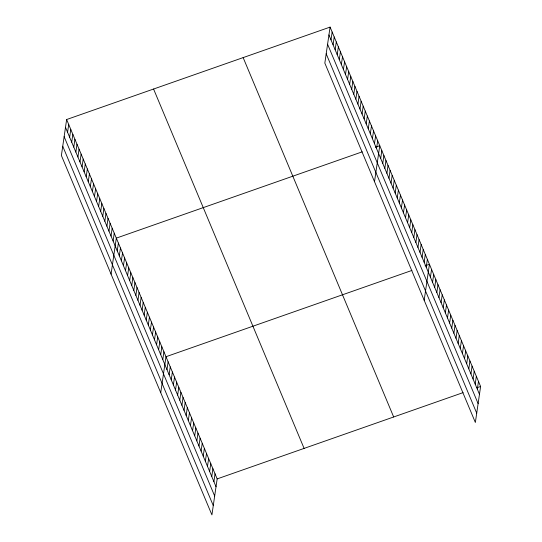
<?xml version="1.0" encoding="UTF-8"?>
<svg xmlns="http://www.w3.org/2000/svg" width="542" height="542" viewBox="0 0 542 542"><rect width="100%" height="100%" fill="white"/><g stroke="black" fill="none" stroke-linecap="round" stroke-linejoin="round"><path stroke-width="0.81" d="M66.639 119.531L61.388 155.527L211.915 514.9L217.166 478.904L66.639 119.531L330.085 27.1L480.612 386.473L475.361 422.469L324.834 63.096L330.085 27.1M67.567 132.309L68.712 124.477M69.64 137.248L70.778 129.416M71.707 142.187L72.852 134.355M73.78 147.133L74.918 139.301M75.846 152.072L76.991 144.24M77.919 157.011L79.057 149.179M79.986 161.956L81.131 154.124M82.059 166.895L83.197 159.063M84.125 171.834L85.27 164.002M86.198 176.78L87.337 168.948M88.265 181.719L89.41 173.887M90.338 186.658L91.476 178.826M92.404 191.604L93.549 183.772M94.477 196.543L95.616 188.711M96.544 201.482L97.689 193.657M98.617 206.427L99.755 198.596M100.683 211.366L101.828 203.535M102.756 216.312L103.895 208.48M104.823 221.251L105.968 213.419M106.896 226.19L108.034 218.358M108.962 231.136L110.107 223.304M111.035 236.075L112.174 228.243M113.102 241.014L114.247 233.182M111.063 274.123L116.313 238.128L362.225 151.841M117.241 250.899L118.386 243.067M119.315 255.838L120.453 248.006M121.381 260.783L122.526 252.951M123.454 265.722L124.592 257.89M125.52 270.661L126.665 262.829M127.594 275.607L128.732 267.775M129.66 280.546L130.805 272.714M131.733 285.485L132.871 277.653M133.799 290.431L134.944 282.599M135.873 295.37L137.011 287.538M137.939 300.309L139.084 292.484M140.012 305.254L141.15 297.423M142.079 310.193L143.224 302.361M144.152 315.132L145.29 307.307M146.218 320.078L147.363 312.246M148.291 325.017L149.429 317.185M150.358 329.963L151.503 322.131M152.431 334.902L153.569 327.07M154.497 339.841L155.642 332.009M156.57 344.787L157.708 336.955M158.637 349.726L159.782 341.894M160.71 354.664L161.848 346.833M162.776 359.61L163.921 351.778M160.737 392.713L165.988 356.717L411.9 270.438M166.977 369.637L168.122 361.805M169.111 374.732L170.256 366.9M171.245 379.82L172.383 371.988M173.379 384.915L174.517 377.083M175.506 390.003L176.651 382.171M177.641 395.098L178.785 387.266M179.775 400.186L180.913 392.354M181.909 405.281L183.047 397.449M184.036 410.369L185.181 402.537M186.17 415.457L187.315 407.631M188.304 420.551L189.443 412.719M190.438 425.639L191.577 417.807M192.566 430.734L193.711 422.902M194.7 435.822L195.845 427.99M196.834 440.917L197.972 433.085M198.968 446.005L200.106 438.173M201.096 451.1L202.241 443.268M203.23 456.188L204.375 448.356M205.364 461.283L206.502 453.451M207.498 466.371L208.636 458.539M209.625 471.459L210.77 463.634M211.759 476.553L212.904 468.722M213.894 481.642L215.038 473.81M331.013 39.871L332.151 32.039M333.079 44.817L334.224 36.985M335.152 49.756L336.291 41.924M337.219 54.695L338.364 46.863M339.292 59.64L340.43 51.808M341.358 64.579L342.503 56.747M343.432 69.518L344.57 61.686M345.498 74.464L346.643 66.632M347.571 79.403L348.709 71.571M349.637 84.342L350.782 76.51M351.711 89.288L352.849 81.456M353.777 94.227L354.922 86.395M355.85 99.166L356.988 91.341M357.916 104.111L359.061 96.28M359.99 109.05L361.128 101.219M362.056 113.996L363.201 106.164M364.129 118.935L365.267 111.103M366.196 123.874L367.341 116.042M368.269 128.82L369.407 120.988M370.335 133.759L371.48 125.927M372.408 138.698L373.546 130.866M374.475 143.644L375.62 135.812M376.548 148.583L377.686 140.751M374.508 181.692L379.759 145.69L375.376 147.228M380.687 158.467L381.825 150.635M382.754 163.406L383.899 155.574M384.827 168.345L385.965 160.513M386.893 173.291L388.038 165.459M388.966 178.23L390.104 170.398M391.033 183.169L392.178 175.337M393.106 188.115L394.244 180.283M395.172 193.054L396.317 185.222M397.245 197.993L398.384 190.167M399.312 202.938L400.457 195.106M401.385 207.877L402.523 200.045M403.451 212.816L404.596 204.991M405.524 217.762L406.663 209.93M407.591 222.701L408.736 214.869M409.664 227.647L410.802 219.815M411.73 232.586L412.875 224.754M413.803 237.525L414.942 229.693M415.87 242.47L417.015 234.639M417.943 247.409L419.081 239.578M420.009 252.348L421.154 244.517M422.082 257.294L423.221 249.462M424.149 262.233L425.294 254.401M426.222 267.172L427.36 259.34M424.183 300.282L429.433 264.286L425.05 265.824M430.423 277.206L431.561 269.374M432.557 282.301L433.695 274.469M434.684 287.389L435.829 279.557M436.818 292.477L437.963 284.652M438.952 297.572L440.09 289.74M441.086 302.66L442.225 294.828M443.214 307.754L444.359 299.922M445.348 312.842L446.493 305.01M447.482 317.937L448.627 310.105M449.616 323.025L450.754 315.193M451.743 328.12L452.888 320.288M453.878 333.208L455.023 325.376M456.012 338.303L457.157 330.471M458.146 343.391L459.284 335.559M460.273 348.479L461.418 340.654M462.407 353.574L463.552 345.742M464.541 358.662L465.686 350.83M466.676 363.757L467.814 355.925M468.803 368.845L469.948 361.013M470.937 373.939L472.082 366.107M473.071 379.027L474.216 371.195M475.205 384.122L476.343 376.29M477.333 389.21L478.478 381.378M217.166 478.904L463.078 392.625M476.96 387.754L480.612 386.473M328.94 34.932L479.467 394.298M327.585 44.227L478.112 403.594M326.189 53.8L476.716 413.173M243.148 57.601L393.675 416.974M153.576 89.03L304.103 448.403M65.501 127.363L216.028 486.736M64.146 136.659L214.666 496.032M62.743 146.238L213.27 505.605"/></g></svg>
